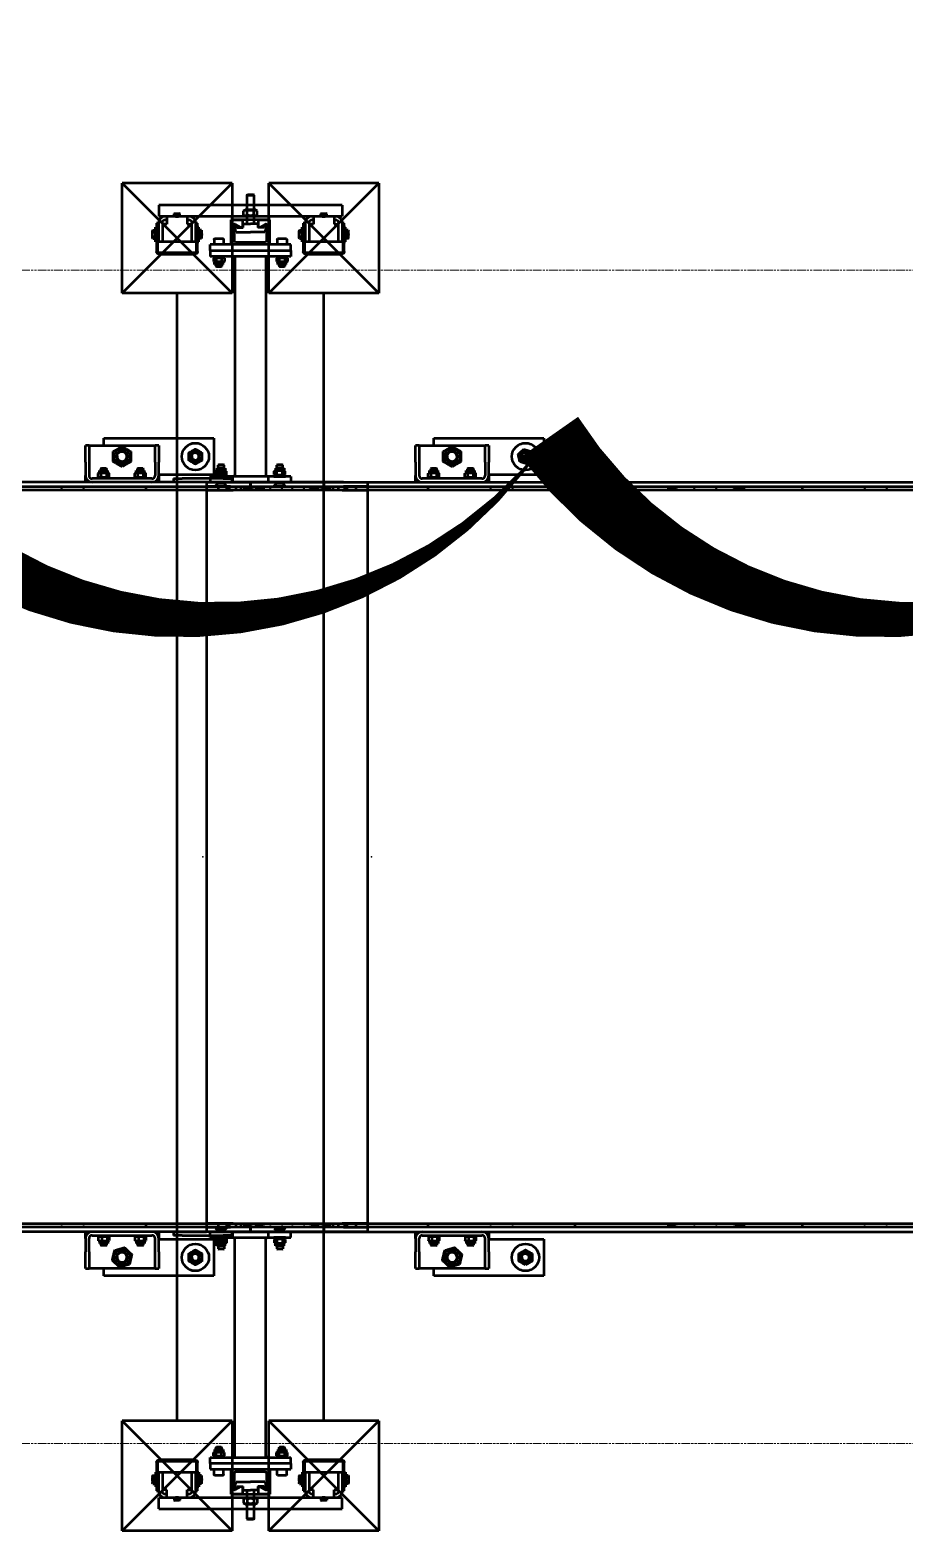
# Model space of a CAD drawing. Header units: metres. Extents: x -9802 to 773, y -8579 to 5125.
# Drawn here: x -5023 to -4903.7, y -1429.6 to -1224.9 of the extents above; entities that cross this region are included whole.
import ezdxf

# ---------------------------------------------------------------- set-up
doc = ezdxf.new("R2010")
doc.units = ezdxf.units.M
doc.header["$MEASUREMENT"] = 0
doc.linetypes.add('AM_ISO09W050', pattern=[22.5, 12, -1.5, 3, -1.5, 3, -1.5])
doc.linetypes.add('Amconstr', pattern=[9999, 9999, 0])
doc.layers.get('0').update_dxf_attribs({"color": 30, "lineweight": 0})
for name, color, linetype, lineweight in [('AM_CL', 1, 'Amconstr', 25), ('HOLD', 7, 'Continuous', 0), ('SSN_PBC-AM_0', 5, 'Continuous', 50), ('SSN_PBC-AM_11', 9, 'AM_ISO09W050', 18), ('SSN_Signalgeber-AM_0', 3, 'Continuous', 50)]:
    doc.layers.add(name, color=color, linetype=linetype, lineweight=lineweight)

# ---------------------------------------------------------------- blocks, each defined once
blk = doc.blocks.new('PBC_3190_20-017-10022_D')
at = {"layer": 'AM_CL'}
for p in [(0, 0), (3200, 0)]:
    blk.add_point(p, dxfattribs=at)
at = {"layer": 'SSN_PBC-AM_0'}
for p, q in [((290, 538.5), (290, 561)), ((295, 561), (290, 561)), ((295, 561), (295, 538.5)), ((295, 561), (385, 561)), ((315, 561), (315, 571)), ((315, 571), (465, 571)), ((390, 561), (385, 561)), ((385, 538.5), (385, 561)), ((390, 561), (390, 538.5)), ((465, 571), (465, 521)), ((2810, 538.5), (2810, 561)), ((2815, 561), (2810, 561)), ((2815, 561), (2815, 538.5)), ((2815, 561), (2905, 561)), ((2835, 561), (2835, 571)), ((2835, 571), (2985, 571)), ((2910, 561), (2905, 561)), ((2905, 538.5), (2905, 561)), ((2910, 561), (2910, 538.5)), ((2985, 571), (2985, 521)), ((290, 538.5), (290, 520.3)), ((295, 538.5), (295, 520.3)), ((385, 538.5), (385, 520.3)), ((390, 520.3), (390, 538.5)), ((2810, 538.5), (2810, 520.3)), ((2815, 538.5), (2815, 520.3)), ((2905, 538.5), (2905, 520.3)), ((2910, 520.3), (2910, 538.5)), ((-40, 516), (-40, 511)), ((-40, 516), (-28, 516)), ((28, 516), (-28, 516)), ((33, 517.6), (17, 517.6)), ((17, 517.6), (17, 516)), ((17.5, 518.6), (17.5, 523.1)), ((19.2, 524), (17.7, 523.2)), ((19.2, 517.6), (17.7, 518.5)), ((19.2, 527.1), (30.8, 527.1)), ((19.2, 524), (19.2, 527.1)), ((19.2, 524), (30.8, 524)), ((21.8, 530), (21, 529.2)), ((29, 529.2), (21, 529.2)), ((21, 527.1), (21, 529.2)), ((21.6, 518.6), (21.6, 523.1)), ((21.7, 530), (21.7, 527.1)), ((21.8, 530), (28.2, 530)), ((28, 516), (40, 516)), ((28.2, 530), (29, 529.2)), ((28.3, 527.1), (28.3, 530)), ((29, 527.1), (29, 529.2)), ((29.1, 518.6), (29.1, 523.1)), ((30.8, 524), (30.8, 527.1)), ((30.8, 524), (32.3, 523.2)), ((30.8, 517.6), (32.3, 518.5)), ((32.5, 518.6), (32.5, 523.1)), ((33, 517.6), (33, 516)), ((40, 511), (40, 516)), ((290, 511), (290, 520.3)), ((380.7, 516), (299.3, 516)), ((323, 517.6), (307, 517.6)), ((307, 517.6), (307, 516)), ((307.5, 518.6), (307.5, 523.1)), ((309.2, 524), (307.7, 523.2)), ((309.2, 517.6), (307.7, 518.5)), ((309.2, 527.1), (320.8, 527.1)), ((309.2, 524), (309.2, 527.1)), ((309.2, 524), (320.8, 524)), ((311.8, 530), (311, 529.2)), ((319, 529.2), (311, 529.2)), ((311, 527.1), (311, 529.2)), ((311.6, 518.6), (311.6, 523.1)), ((311.7, 530), (311.7, 527.1)), ((311.8, 530), (318.2, 530)), ((318.2, 530), (319, 529.2)), ((318.3, 527.1), (318.3, 530)), ((319, 527.1), (319, 529.2)), ((319.1, 518.6), (319.1, 523.1)), ((320.8, 524), (320.8, 527.1)), ((320.8, 524), (322.3, 523.2)), ((320.8, 517.6), (322.3, 518.5)), ((322.5, 518.6), (322.5, 523.1)), ((323, 517.6), (323, 516)), ((373, 517.6), (357, 517.6)), ((357, 517.6), (357, 516)), ((357.5, 518.6), (357.5, 523.1)), ((359.2, 524), (357.7, 523.2)), ((359.2, 517.6), (357.7, 518.5)), ((359.2, 527.1), (370.8, 527.1)), ((359.2, 524), (359.2, 527.1)), ((359.2, 524), (370.8, 524)), ((361.8, 530), (361, 529.2)), ((369, 529.2), (361, 529.2)), ((361, 527.1), (361, 529.2)), ((361.6, 518.6), (361.6, 523.1)), ((361.7, 530), (361.7, 527.1)), ((361.8, 530), (368.2, 530)), ((368.2, 530), (369, 529.2)), ((368.3, 527.1), (368.3, 530)), ((369, 527.1), (369, 529.2)), ((369.1, 518.6), (369.1, 523.1)), ((370.8, 524), (370.8, 527.1)), ((370.8, 524), (372.3, 523.2)), ((370.8, 517.6), (372.3, 518.5)), ((372.5, 518.6), (372.5, 523.1)), ((373, 517.6), (373, 516)), ((465, 521), (390, 521)), ((390, 520.3), (390, 511)), ((2810, 511), (2810, 520.3)), ((2900.7, 516), (2819.3, 516)), ((2843, 517.6), (2827, 517.6)), ((2827, 517.6), (2827, 516)), ((2827.5, 518.6), (2827.5, 523.1)), ((2829.2, 524), (2827.7, 523.2)), ((2829.2, 517.6), (2827.7, 518.5)), ((2829.2, 527.1), (2840.8, 527.1)), ((2829.2, 524), (2829.2, 527.1)), ((2829.2, 524), (2840.8, 524)), ((2831.8, 530), (2831, 529.2)), ((2839, 529.2), (2831, 529.2)), ((2831, 527.1), (2831, 529.2)), ((2831.6, 518.6), (2831.6, 523.1)), ((2831.7, 530), (2831.7, 527.1)), ((2831.8, 530), (2838.2, 530)), ((2838.2, 530), (2839, 529.2)), ((2838.3, 527.1), (2838.3, 530)), ((2839, 527.1), (2839, 529.2)), ((2839.1, 518.6), (2839.1, 523.1)), ((2840.8, 524), (2840.8, 527.1)), ((2840.8, 524), (2842.3, 523.2)), ((2840.8, 517.6), (2842.3, 518.5)), ((2842.5, 518.6), (2842.5, 523.1)), ((2843, 517.6), (2843, 516)), ((2893, 517.6), (2877, 517.6)), ((2877, 517.6), (2877, 516)), ((2877.5, 518.6), (2877.5, 523.1)), ((2879.2, 524), (2877.7, 523.2)), ((2879.2, 517.6), (2877.7, 518.5)), ((2879.2, 527.1), (2890.8, 527.1)), ((2879.2, 524), (2879.2, 527.1)), ((2879.2, 524), (2890.8, 524)), ((2881.8, 530), (2881, 529.2)), ((2889, 529.2), (2881, 529.2)), ((2881, 527.1), (2881, 529.2)), ((2881.6, 518.6), (2881.6, 523.1)), ((2881.7, 530), (2881.7, 527.1)), ((2881.8, 530), (2888.2, 530)), ((2888.2, 530), (2889, 529.2)), ((2888.3, 527.1), (2888.3, 530)), ((2889, 527.1), (2889, 529.2)), ((2889.1, 518.6), (2889.1, 523.1)), ((2890.8, 524), (2890.8, 527.1)), ((2890.8, 524), (2892.3, 523.2)), ((2890.8, 517.6), (2892.3, 518.5)), ((2892.5, 518.6), (2892.5, 523.1)), ((2893, 517.6), (2893, 516)), ((2985, 521), (2910, 521)), ((2910, 520.3), (2910, 511)), ((-28, 511), (-40, 511)), ((5, 511), (-28, 511)), ((5, 511), (38, 511)), ((5, 511), (5, -511)), ((38, 505), (5, 505)), ((5, 500), (41.5, 500)), ((21, 505), (21, 500)), ((36.1, 504.5), (33, 504.5)), ((33, 500), (33, 504.5)), ((36.1, 505), (36.1, 500)), ((38, 511), (1397, 511)), ((38, 505), (1397, 505)), ((78, 500), (41.5, 500)), ((65, 511), (65, 505)), ((73, 500), (73, 505)), ((73, 504), (82.3, 504)), ((78, 504.5), (78, 505)), ((78, 504), (78, 504.5)), ((3122, 500), (78, 500)), ((84, 504), (82.3, 504)), ((84.5, 505), (84.5, 504.5)), ((161.5, 504.5), (161.5, 505)), ((163.7, 504), (162, 504)), ((163.7, 504), (173, 504)), ((165, 511), (165, 505)), ((168, 505), (168, 504.5)), ((168, 504.5), (168, 504)), ((173, 505), (173, 504.5)), ((173, 504.5), (173, 504)), ((173, 504), (173, 500)), ((178, 500), (178, 505)), ((185, 500), (185, 505)), ((307.5, 500), (307.5, 505)), ((507.5, 505), (507.5, 500)), ((635, 504.5), (635, 505)), ((635, 504), (635, 504.5)), ((635, 504), (644.3, 504)), ((635, 500), (635, 504)), ((640, 504.5), (640, 505)), ((640, 504), (640, 504.5)), ((646, 504), (644.3, 504)), ((646.5, 505), (646.5, 504.5)), ((723.5, 504.5), (723.5, 505)), ((725.7, 504), (724, 504)), ((725.7, 504), (735, 504)), ((730, 505), (730, 504.5)), ((730, 504.5), (730, 504)), ((735, 505), (735, 504.5)), ((735, 504.5), (735, 504)), ((735, 504), (735, 500)), ((737.5, 505), (737.5, 500)), ((817.5, 500), (817.5, 505)), ((3162, 511), (1803, 511)), ((1803, 505), (3162, 505)), ((2892.5, 505), (2892.5, 500)), ((3015, 505), (3015, 500)), ((3022, 505), (3022, 500)), ((3027, 504.5), (3027, 505)), ((3027, 504), (3027, 504.5)), ((3027, 500), (3027, 504)), ((3027, 504), (3036.3, 504)), ((3032, 504.5), (3032, 505)), ((3032, 504), (3032, 504.5)), ((3035, 505), (3035, 511)), ((3038, 504), (3036.3, 504)), ((3038.5, 505), (3038.5, 504.5)), ((3115.5, 504.5), (3115.5, 505)), ((3117.7, 504), (3116, 504)), ((3117.7, 504), (3127, 504)), ((3122, 505), (3122, 504.5)), ((3122, 504.5), (3122, 504)), ((3160.1, 500), (3122, 500)), ((3127, 505), (3127, 500)), ((3135, 505), (3135, 511)), ((3160.1, 500), (3195, 500)), ((3162, 511), (3195, 511)), ((3195, 505), (3162, 505)), ((3163.9, 500), (3163.9, 505)), ((3167, 504.5), (3163.9, 504.5)), ((3167, 500), (3167, 504.5)), ((3179, 500), (3179, 505)), ((3195, -511), (3195, 511)), ((-40, -511), (-28, -511)), ((-40, -511), (-40, -516)), ((-28, -511), (5, -511)), ((41.5, -500), (5, -500)), ((5, -505), (38, -505)), ((38, -511), (5, -511)), ((21, -500), (21, -505)), ((33, -504.5), (33, -500)), ((36.1, -504.5), (33, -504.5)), ((36.1, -500), (36.1, -505)), ((1397, -505), (38, -505)), ((38, -511), (1397, -511)), ((40, -516), (40, -511)), ((41.5, -500), (78, -500)), ((65, -505), (65, -511)), ((73, -505), (73, -500)), ((82.3, -504), (73, -504)), ((78, -500), (3122, -500)), ((78, -504.5), (78, -504)), ((78, -505), (78, -504.5)), ((82.3, -504), (84, -504)), ((84.5, -504.5), (84.5, -505)), ((161.5, -505), (161.5, -504.5)), ((162, -504), (163.7, -504)), ((173, -504), (163.7, -504)), ((165, -505), (165, -511)), ((168, -504), (168, -504.5)), ((168, -504.5), (168, -505)), ((173, -500), (173, -504)), ((173, -504), (173, -504.5)), ((173, -504.5), (173, -505)), ((178, -505), (178, -500)), ((185, -505), (185, -500)), ((290, -520.3), (290, -511)), ((307.5, -505), (307.5, -500)), ((390, -511), (390, -520.3)), ((507.5, -500), (507.5, -505)), ((635, -504), (635, -500)), ((635, -504.5), (635, -504)), ((644.3, -504), (635, -504)), ((635, -505), (635, -504.5)), ((640, -504.5), (640, -504)), ((640, -505), (640, -504.5)), ((644.3, -504), (646, -504)), ((646.5, -504.5), (646.5, -505)), ((723.5, -505), (723.5, -504.5)), ((724, -504), (725.7, -504)), ((735, -504), (725.7, -504)), ((730, -504), (730, -504.5)), ((730, -504.5), (730, -505)), ((735, -500), (735, -504)), ((735, -504), (735, -504.5)), ((735, -504.5), (735, -505)), ((737.5, -500), (737.5, -505)), ((817.5, -505), (817.5, -500)), ((3162, -505), (1803, -505)), ((3162, -511), (1803, -511)), ((2810, -520.3), (2810, -511)), ((2892.5, -500), (2892.5, -505)), ((2910, -511), (2910, -520.3)), ((3015, -500), (3015, -505)), ((3022, -500), (3022, -505)), ((3027, -504), (3027, -500)), ((3027, -504.5), (3027, -504)), ((3036.3, -504), (3027, -504)), ((3027, -505), (3027, -504.5)), ((3032, -504.5), (3032, -504)), ((3032, -505), (3032, -504.5)), ((3035, -511), (3035, -505)), ((3036.3, -504), (3038, -504)), ((3038.5, -504.5), (3038.5, -505)), ((3115.5, -505), (3115.5, -504.5)), ((3116, -504), (3117.7, -504)), ((3127, -504), (3117.7, -504)), ((3122, -500), (3160.1, -500)), ((3122, -504), (3122, -504.5)), ((3122, -504.5), (3122, -505)), ((3127, -500), (3127, -505)), ((3135, -511), (3135, -505)), ((3195, -500), (3160.1, -500)), ((3162, -505), (3195, -505)), ((3195, -511), (3162, -511)), ((3163.9, -505), (3163.9, -500)), ((3167, -504.5), (3163.9, -504.5)), ((3167, -504.5), (3167, -500)), ((3179, -505), (3179, -500)), ((-28, -516), (-40, -516)), ((-28, -516), (28, -516)), ((17, -517.6), (17, -516)), ((17, -517.6), (33, -517.6)), ((17.8, -518.6), (17.8, -523.1)), ((19.2, -517.6), (18.3, -518.1)), ((19.2, -524), (18.3, -523.6)), ((30.8, -524), (19.2, -524)), ((19.2, -524), (19.2, -527.1)), ((30.8, -527.1), (19.2, -527.1)), ((19.5, -518.6), (19.5, -523.1)), ((21, -527.1), (21, -529.2)), ((21, -529.2), (29, -529.2)), ((21.8, -530), (21, -529.2)), ((21.7, -527.1), (21.7, -530)), ((28.2, -530), (21.8, -530)), ((26.6, -518.6), (26.6, -523.1)), ((40, -516), (28, -516)), ((28.2, -530), (29, -529.2)), ((28.3, -530), (28.3, -527.1)), ((29, -527.1), (29, -529.2)), ((30.8, -517.6), (31.7, -518.1)), ((30.8, -524), (31.7, -523.6)), ((30.8, -524), (30.8, -527.1)), ((32.2, -518.6), (32.2, -523.1)), ((33, -517.6), (33, -516)), ((290, -520.3), (290, -538.5)), ((295, -538.5), (295, -520.3)), ((299.3, -516), (380.7, -516)), ((307, -517.6), (307, -516)), ((307, -517.6), (323, -517.6)), ((307.6, -518.6), (307.6, -523.1)), ((309.2, -517.6), (308, -518.3)), ((309.2, -524), (308, -523.4)), ((320.8, -524), (309.2, -524)), ((309.2, -524), (309.2, -527.1)), ((320.8, -527.1), (309.2, -527.1)), ((311, -527.1), (311, -529.2)), ((311, -529.2), (319, -529.2)), ((311.8, -530), (311, -529.2)), ((311.7, -527.1), (311.7, -530)), ((318.2, -530), (311.8, -530)), ((312.3, -518.6), (312.3, -523.1)), ((318.2, -530), (319, -529.2)), ((318.3, -530), (318.3, -527.1)), ((319, -527.1), (319, -529.2)), ((319.7, -518.6), (319.7, -523.1)), ((320.8, -517.6), (322, -518.3)), ((320.8, -524), (322, -523.4)), ((320.8, -524), (320.8, -527.1)), ((322.4, -518.6), (322.4, -523.1)), ((323, -517.6), (323, -516)), ((357, -517.6), (357, -516)), ((357, -517.6), (373, -517.6)), ((357.6, -518.6), (357.6, -523.1)), ((359.2, -517.6), (358, -518.3)), ((359.2, -524), (358, -523.4)), ((370.8, -524), (359.2, -524)), ((359.2, -524), (359.2, -527.1)), ((370.8, -527.1), (359.2, -527.1)), ((361, -527.1), (361, -529.2)), ((361, -529.2), (369, -529.2)), ((361.8, -530), (361, -529.2)), ((361.7, -527.1), (361.7, -530)), ((368.2, -530), (361.8, -530)), ((362.3, -518.6), (362.3, -523.1)), ((368.2, -530), (369, -529.2)), ((368.3, -530), (368.3, -527.1)), ((369, -527.1), (369, -529.2)), ((369.7, -518.6), (369.7, -523.1)), ((370.8, -517.6), (372, -518.3)), ((370.8, -524), (372, -523.4)), ((370.8, -524), (370.8, -527.1)), ((372.4, -518.6), (372.4, -523.1)), ((373, -517.6), (373, -516)), ((385, -538.5), (385, -520.3)), ((390, -538.5), (390, -520.3)), ((390, -521), (465, -521)), ((465, -521), (465, -571)), ((2810, -520.3), (2810, -538.5)), ((2815, -538.5), (2815, -520.3)), ((2819.3, -516), (2900.7, -516)), ((2827, -517.6), (2827, -516)), ((2827, -517.6), (2843, -517.6)), ((2827.6, -518.6), (2827.6, -523.1)), ((2829.2, -517.6), (2828, -518.3)), ((2829.2, -524), (2828, -523.4)), ((2840.8, -524), (2829.2, -524)), ((2829.2, -524), (2829.2, -527.1)), ((2840.8, -527.1), (2829.2, -527.1)), ((2831, -527.1), (2831, -529.2)), ((2831, -529.2), (2839, -529.2)), ((2831.8, -530), (2831, -529.2)), ((2831.7, -527.1), (2831.7, -530)), ((2838.2, -530), (2831.8, -530)), ((2832.3, -518.6), (2832.3, -523.1)), ((2838.2, -530), (2839, -529.2)), ((2838.3, -530), (2838.3, -527.1)), ((2839, -527.1), (2839, -529.2)), ((2839.7, -518.6), (2839.7, -523.1)), ((2840.8, -517.6), (2842, -518.3)), ((2840.8, -524), (2842, -523.4)), ((2840.8, -524), (2840.8, -527.1)), ((2842.4, -518.6), (2842.4, -523.1)), ((2843, -517.6), (2843, -516)), ((2877, -517.6), (2877, -516)), ((2877, -517.6), (2893, -517.6)), ((2877.6, -518.6), (2877.6, -523.1)), ((2879.2, -517.6), (2878, -518.3)), ((2879.2, -524), (2878, -523.4)), ((2890.8, -524), (2879.2, -524)), ((2879.2, -524), (2879.2, -527.1)), ((2890.8, -527.1), (2879.2, -527.1)), ((2881, -527.1), (2881, -529.2)), ((2881, -529.2), (2889, -529.2)), ((2881.8, -530), (2881, -529.2)), ((2881.7, -527.1), (2881.7, -530)), ((2888.2, -530), (2881.8, -530)), ((2882.3, -518.6), (2882.3, -523.1)), ((2888.2, -530), (2889, -529.2)), ((2888.3, -530), (2888.3, -527.1)), ((2889, -527.1), (2889, -529.2)), ((2889.7, -518.6), (2889.7, -523.1)), ((2890.8, -517.6), (2892, -518.3)), ((2890.8, -524), (2892, -523.4)), ((2890.8, -524), (2890.8, -527.1)), ((2892.4, -518.6), (2892.4, -523.1)), ((2893, -517.6), (2893, -516)), ((2905, -538.5), (2905, -520.3)), ((2910, -538.5), (2910, -520.3)), ((2910, -521), (2985, -521)), ((2985, -521), (2985, -571)), ((290, -561), (290, -538.5)), ((295, -538.5), (295, -561)), ((385, -561), (385, -538.5)), ((390, -538.5), (390, -561)), ((2810, -561), (2810, -538.5)), ((2815, -538.5), (2815, -561)), ((2905, -561), (2905, -538.5)), ((2910, -538.5), (2910, -561)), ((290, -561), (295, -561)), ((385, -561), (295, -561)), ((315, -571), (315, -561)), ((465, -571), (315, -571)), ((385, -561), (390, -561)), ((2810, -561), (2815, -561)), ((2905, -561), (2815, -561)), ((2835, -571), (2835, -561)), ((2985, -571), (2835, -571)), ((2905, -561), (2910, -561))]:
    blk.add_line(p, q, dxfattribs=at)
for centre, radius in [((340, 546), 11.2), ((340, 546), 8), ((340, 546), 8), ((340, 546), 7), ((440, 546), 18.5), ((440, 546), 8.3), ((2860, 546), 11.2), ((2860, 546), 8), ((2860, 546), 8), ((2860, 546), 7), ((2960, 546), 18.5), ((2960, 546), 8.3), ((440, 546), 6), ((440, 546), 6), ((440, 546), 5.5), ((2960, 546), 6), ((2960, 546), 6), ((2960, 546), 5.5), ((440, -546), 18.5), ((2960, -546), 18.5), ((340, -546), 11.2), ((340, -546), 8), ((340, -546), 8), ((340, -546), 7), ((440, -546), 8.3), ((440, -546), 6), ((440, -546), 6), ((440, -546), 5.5), ((2860, -546), 11.2), ((2860, -546), 8), ((2860, -546), 8), ((2860, -546), 7), ((2960, -546), 8.3), ((2960, -546), 6), ((2960, -546), 6), ((2960, -546), 5.5)]:
    blk.add_circle(centre, radius, dxfattribs=at)
for centre, radius, start, end in [((340, 546), 6.79, 170, 80), ((2860, 546), 6.79, 170, 80), ((440, 546), 4.95, 183.2001, 93.2001), ((2960, 546), 4.95, 170, 80), ((299.3, 520.3), 9.3, 180, 270), ((299.3, 520.3), 4.3, 180, 270), ((380.7, 520.3), 9.3, 270, 0), ((380.7, 520.3), 4.3, 270, 0), ((2819.3, 520.3), 9.3, 180, 270), ((2819.3, 520.3), 4.3, 180, 270), ((2900.7, 520.3), 9.3, 270, 0), ((2900.7, 520.3), 4.3, 270, 0), ((84, 504.5), 0.5, 270, 0), ((108, 505), 1, 180, 0), ((138, 505), 1, 180, 0), ((162, 504.5), 0.5, 180, 270), ((392.5, 505), 1, 180, 0), ((422.5, 505), 1, 180, 0), ((646, 504.5), 0.5, 270, 0), ((670, 505), 1, 180, 0), ((700, 505), 1, 180, 0), ((724, 504.5), 0.5, 180, 270), ((902.5, 505), 1, 180, 0), ((932.5, 505), 1, 180, 0), ((2777.5, 505), 1, 180, 0), ((2807.5, 505), 1, 180, 0), ((3038, 504.5), 0.5, 270, 0), ((3062, 505), 1, 180, 0), ((3092, 505), 1, 180, 0), ((3116, 504.5), 0.5, 180, 270), ((84, -504.5), 0.5, 0, 90), ((108, -505), 1, 0, 180), ((138, -505), 1, 0, 180), ((162, -504.5), 0.5, 90, 180), ((299.3, -520.3), 9.3, 90, 180), ((380.7, -520.3), 9.3, 0, 90), ((392.5, -505), 1, 0, 180), ((422.5, -505), 1, 0, 180), ((646, -504.5), 0.5, 0, 90), ((670, -505), 1, 0, 180), ((700, -505), 1, 0, 180), ((724, -504.5), 0.5, 90, 180), ((902.5, -505), 1, 0, 180), ((932.5, -505), 1, 0, 180), ((2777.5, -505), 1, 0, 180), ((2807.5, -505), 1, 0, 180), ((2819.3, -520.3), 9.3, 90, 180), ((2900.7, -520.3), 9.3, 0, 90), ((3038, -504.5), 0.5, 0, 90), ((3062, -505), 1, 0, 180), ((3092, -505), 1, 0, 180), ((3116, -504.5), 0.5, 90, 180), ((299.3, -520.3), 4.3, 90, 180), ((380.7, -520.3), 4.3, 0, 90), ((2819.3, -520.3), 4.3, 90, 180), ((2900.7, -520.3), 4.3, 0, 90), ((340, -546), 6.79, 170, 80), ((440, -546), 4.95, 170, 80), ((2860, -546), 6.79, 170, 80), ((2960, -546), 4.95, 170, 80)]:
    blk.add_arc(centre, radius, start, end, dxfattribs=at)
for points, weights in [([(328, 552.9), (334, 556.4), (340, 559.9)], [1, 1.15470053838, 1]), ([(328, 539.1), (328, 546), (328, 552.9)], [1, 1.15470053838, 1]), ([(340, 559.9), (346, 556.4), (352, 552.9)], [1, 1.15470053838, 1]), ([(352, 552.9), (352, 546), (352, 539.1)], [1, 1.15470053838, 1]), ([(430.1, 549), (433.8, 552.6), (437.6, 556.1)], [1, 1.15470053838, 1]), ([(437.6, 556.1), (442.6, 554.6), (447.6, 553.1)], [1, 1.15470053838, 1]), ([(447.6, 553.1), (448.8, 548.1), (449.9, 543)], [1, 1.15470053838, 1]), ([(2848, 552.9), (2854, 556.4), (2860, 559.9)], [1, 1.15470053838, 1]), ([(2848, 539.1), (2848, 546), (2848, 552.9)], [1, 1.15470053838, 1]), ([(2860, 559.9), (2866, 556.4), (2872, 552.9)], [1, 1.15470053838, 1]), ([(2872, 552.9), (2872, 546), (2872, 539.1)], [1, 1.15470053838, 1]), ([(2951, 551.2), (2955.5, 553.8), (2960, 556.4)], [1, 1.15470053838, 1]), ([(2960, 556.4), (2964.5, 553.8), (2969, 551.2)], [1, 1.15470053838, 1]), ([(340, 532.1), (334, 535.6), (328, 539.1)], [1, 1.15470053838, 1]), ([(352, 539.1), (346, 535.6), (340, 532.1)], [1, 1.15470053838, 1]), ([(432.4, 538.9), (431.2, 543.9), (430.1, 549)], [1, 1.15470053838, 1]), ([(442.4, 535.9), (437.4, 537.4), (432.4, 538.9)], [1, 1.15470053838, 1]), ([(449.9, 543), (446.2, 539.4), (442.4, 535.9)], [1, 1.15470053838, 1]), ([(2860, 532.1), (2854, 535.6), (2848, 539.1)], [1, 1.15470053838, 1]), ([(2872, 539.1), (2866, 535.6), (2860, 532.1)], [1, 1.15470053838, 1]), ([(2951, 540.8), (2951, 546), (2951, 551.2)], [1, 1.15470053838, 1]), ([(2960, 535.6), (2955.5, 538.2), (2951, 540.8)], [1, 1.15470053838, 1]), ([(2969, 540.8), (2964.5, 538.2), (2960, 535.6)], [1, 1.15470053838, 1]), ([(2969, 551.2), (2969, 546), (2969, 540.8)], [1, 1.15470053838, 1]), ([(21.6, 523.1), (19.6, 524.1), (17.5, 523.1)], [1, 1.15470053838, 1]), ([(17.5, 523.1), (17.6, 523.1), (17.7, 523.2)], [1, 1.00820608325, 1.01554158385]), ([(17.5, 518.6), (19.6, 517.5), (21.6, 518.6)], [1, 1.15470053838, 1]), ([(17.7, 518.5), (17.6, 518.5), (17.5, 518.6)], [1.01554158385, 1.00820608325, 1]), ([(29.1, 523.1), (25.3, 524.1), (21.6, 523.1)], [1, 1.15470053838, 1]), ([(21.6, 518.6), (25.3, 517.5), (29.1, 518.6)], [1, 1.15470053838, 1]), ([(32.5, 523.1), (30.8, 524.1), (29.1, 523.1)], [1, 1.15470053838, 1]), ([(29.1, 518.6), (30.8, 517.5), (32.5, 518.6)], [1, 1.15470053838, 1]), ([(311.6, 523.1), (309.5, 524.1), (307.5, 523.1)], [1, 1.15470053838, 1]), ([(307.5, 523.1), (307.6, 523.1), (307.7, 523.2)], [1, 1.0078403239, 1.01488594238]), ([(307.5, 518.6), (309.5, 517.5), (311.6, 518.6)], [1, 1.15470053838, 1]), ([(307.7, 518.5), (307.6, 518.5), (307.5, 518.6)], [1.01488594238, 1.0078403239, 1]), ([(319.1, 523.1), (315.3, 524.1), (311.6, 523.1)], [1, 1.15470053838, 1]), ([(311.6, 518.6), (315.3, 517.5), (319.1, 518.6)], [1, 1.15470053838, 1]), ([(322.5, 523.1), (320.8, 524.1), (319.1, 523.1)], [1, 1.15470053838, 1]), ([(319.1, 518.6), (320.8, 517.5), (322.5, 518.6)], [1, 1.15470053838, 1]), ([(361.6, 523.1), (359.5, 524.1), (357.5, 523.1)], [1, 1.15470053838, 1]), ([(357.5, 523.1), (357.6, 523.1), (357.7, 523.2)], [1, 1.0078403239, 1.01488594238]), ([(357.5, 518.6), (359.5, 517.5), (361.6, 518.6)], [1, 1.15470053838, 1]), ([(357.7, 518.5), (357.6, 518.5), (357.5, 518.6)], [1.01488594238, 1.0078403239, 1]), ([(369.1, 523.1), (365.3, 524.1), (361.6, 523.1)], [1, 1.15470053838, 1]), ([(361.6, 518.6), (365.3, 517.5), (369.1, 518.6)], [1, 1.15470053838, 1]), ([(372.5, 523.1), (370.8, 524.1), (369.1, 523.1)], [1, 1.15470053838, 1]), ([(369.1, 518.6), (370.8, 517.5), (372.5, 518.6)], [1, 1.15470053838, 1]), ([(2831.6, 523.1), (2829.5, 524.1), (2827.5, 523.1)], [1, 1.15470053838, 1]), ([(2827.5, 523.1), (2827.6, 523.1), (2827.7, 523.2)], [1, 1.0078403239, 1.01488594238]), ([(2827.5, 518.6), (2829.5, 517.5), (2831.6, 518.6)], [1, 1.15470053838, 1]), ([(2827.7, 518.5), (2827.6, 518.5), (2827.5, 518.6)], [1.01488594238, 1.0078403239, 1]), ([(2839.1, 523.1), (2835.3, 524.1), (2831.6, 523.1)], [1, 1.15470053838, 1]), ([(2831.6, 518.6), (2835.3, 517.5), (2839.1, 518.6)], [1, 1.15470053838, 1]), ([(2842.5, 523.1), (2840.8, 524.1), (2839.1, 523.1)], [1, 1.15470053838, 1]), ([(2839.1, 518.6), (2840.8, 517.5), (2842.5, 518.6)], [1, 1.15470053838, 1]), ([(2881.6, 523.1), (2879.5, 524.1), (2877.5, 523.1)], [1, 1.15470053838, 1]), ([(2877.5, 523.1), (2877.6, 523.1), (2877.7, 523.2)], [1, 1.0078403239, 1.01488594238]), ([(2877.5, 518.6), (2879.5, 517.5), (2881.6, 518.6)], [1, 1.15470053838, 1]), ([(2877.7, 518.5), (2877.6, 518.5), (2877.5, 518.6)], [1.01488594238, 1.0078403239, 1]), ([(2889.1, 523.1), (2885.3, 524.1), (2881.6, 523.1)], [1, 1.15470053838, 1]), ([(2881.6, 518.6), (2885.3, 517.5), (2889.1, 518.6)], [1, 1.15470053838, 1]), ([(2892.5, 523.1), (2890.8, 524.1), (2889.1, 523.1)], [1, 1.15470053838, 1]), ([(2889.1, 518.6), (2890.8, 517.5), (2892.5, 518.6)], [1, 1.15470053838, 1]), ([(19.5, -518.6), (18.7, -517.5), (17.8, -518.6)], [1, 1.15470053838, 1]), ([(17.8, -523.1), (18.7, -524.1), (19.5, -523.1)], [1, 1.15470053838, 1]), ([(26.6, -518.6), (23, -517.5), (19.5, -518.6)], [1, 1.15470053838, 1]), ([(19.5, -523.1), (23, -524.1), (26.6, -523.1)], [1, 1.15470053838, 1]), ([(32.2, -518.6), (29.4, -517.5), (26.6, -518.6)], [1, 1.15470053838, 1]), ([(26.6, -523.1), (29.4, -524.1), (32.2, -523.1)], [1, 1.15470053838, 1]), ([(31.7, -518.1), (31.9, -518.2), (32.2, -518.6)], [1.06470801736, 1.04607917099, 1]), ([(32.2, -523.1), (31.9, -523.4), (31.7, -523.6)], [1, 1.04607917099, 1.06470801736]), ([(312.3, -518.6), (309.9, -517.5), (307.6, -518.6)], [1, 1.15470053838, 1]), ([(307.6, -518.6), (307.8, -518.4), (308, -518.3)], [1, 1.02264619613, 1.03866216066]), ([(307.6, -523.1), (309.9, -524.1), (312.3, -523.1)], [1, 1.15470053838, 1]), ([(308, -523.4), (307.8, -523.2), (307.6, -523.1)], [1.03866216066, 1.02264619613, 1]), ([(319.7, -518.6), (316, -517.5), (312.3, -518.6)], [1, 1.15470053838, 1]), ([(312.3, -523.1), (316, -524.1), (319.7, -523.1)], [1, 1.15470053838, 1]), ([(322.4, -518.6), (321, -517.5), (319.7, -518.6)], [1, 1.15470053838, 1]), ([(319.7, -523.1), (321, -524.1), (322.4, -523.1)], [1, 1.15470053838, 1]), ([(362.3, -518.6), (359.9, -517.5), (357.6, -518.6)], [1, 1.15470053838, 1]), ([(357.6, -518.6), (357.8, -518.4), (358, -518.3)], [1, 1.02264619613, 1.03866216066]), ([(357.6, -523.1), (359.9, -524.1), (362.3, -523.1)], [1, 1.15470053838, 1]), ([(358, -523.4), (357.8, -523.2), (357.6, -523.1)], [1.03866216066, 1.02264619613, 1]), ([(369.7, -518.6), (366, -517.5), (362.3, -518.6)], [1, 1.15470053838, 1]), ([(362.3, -523.1), (366, -524.1), (369.7, -523.1)], [1, 1.15470053838, 1]), ([(372.4, -518.6), (371, -517.5), (369.7, -518.6)], [1, 1.15470053838, 1]), ([(369.7, -523.1), (371, -524.1), (372.4, -523.1)], [1, 1.15470053838, 1]), ([(2832.3, -518.6), (2829.9, -517.5), (2827.6, -518.6)], [1, 1.15470053838, 1]), ([(2827.6, -518.6), (2827.8, -518.4), (2828, -518.3)], [1, 1.02264619613, 1.03866216066]), ([(2827.6, -523.1), (2829.9, -524.1), (2832.3, -523.1)], [1, 1.15470053838, 1]), ([(2828, -523.4), (2827.8, -523.2), (2827.6, -523.1)], [1.03866216066, 1.02264619613, 1]), ([(2839.7, -518.6), (2836, -517.5), (2832.3, -518.6)], [1, 1.15470053838, 1]), ([(2832.3, -523.1), (2836, -524.1), (2839.7, -523.1)], [1, 1.15470053838, 1]), ([(2842.4, -518.6), (2841, -517.5), (2839.7, -518.6)], [1, 1.15470053838, 1]), ([(2839.7, -523.1), (2841, -524.1), (2842.4, -523.1)], [1, 1.15470053838, 1]), ([(2882.3, -518.6), (2879.9, -517.5), (2877.6, -518.6)], [1, 1.15470053838, 1]), ([(2877.6, -518.6), (2877.8, -518.4), (2878, -518.3)], [1, 1.02264619613, 1.03866216066]), ([(2877.6, -523.1), (2879.9, -524.1), (2882.3, -523.1)], [1, 1.15470053838, 1]), ([(2878, -523.4), (2877.8, -523.2), (2877.6, -523.1)], [1.03866216066, 1.02264619613, 1]), ([(2889.7, -518.6), (2886, -517.5), (2882.3, -518.6)], [1, 1.15470053838, 1]), ([(2882.3, -523.1), (2886, -524.1), (2889.7, -523.1)], [1, 1.15470053838, 1]), ([(2892.4, -518.6), (2891, -517.5), (2889.7, -518.6)], [1, 1.15470053838, 1]), ([(2889.7, -523.1), (2891, -524.1), (2892.4, -523.1)], [1, 1.15470053838, 1]), ([(326.7, -549.9), (328.3, -543.2), (329.9, -536.5)], [1, 1.15470053838, 1]), ([(336.8, -559.5), (331.7, -554.7), (326.7, -549.9)], [1, 1.15470053838, 1]), ([(329.9, -536.5), (336.6, -534.5), (343.2, -532.5)], [1, 1.15470053838, 1]), ([(343.2, -532.5), (348.3, -537.3), (353.3, -542.1)], [1, 1.15470053838, 1]), ([(353.3, -542.1), (351.7, -548.8), (350.1, -555.5)], [1, 1.15470053838, 1]), ([(431, -540.8), (435.5, -538.2), (440, -535.6)], [1, 1.15470053838, 1]), ([(431, -551.2), (431, -546), (431, -540.8)], [1, 1.15470053838, 1]), ([(440, -556.4), (435.5, -553.8), (431, -551.2)], [1, 1.15470053838, 1]), ([(440, -535.6), (444.5, -538.2), (449, -540.8)], [1, 1.15470053838, 1]), ([(449, -551.2), (444.5, -553.8), (440, -556.4)], [1, 1.15470053838, 1]), ([(449, -540.8), (449, -546), (449, -551.2)], [1, 1.15470053838, 1]), ([(2846.7, -549.9), (2848.3, -543.2), (2849.9, -536.5)], [1, 1.15470053838, 1]), ([(2856.8, -559.5), (2851.7, -554.7), (2846.7, -549.9)], [1, 1.15470053838, 1]), ([(2849.9, -536.5), (2856.6, -534.5), (2863.2, -532.5)], [1, 1.15470053838, 1]), ([(2863.2, -532.5), (2868.3, -537.3), (2873.3, -542.1)], [1, 1.15470053838, 1]), ([(2873.3, -542.1), (2871.7, -548.8), (2870.1, -555.5)], [1, 1.15470053838, 1]), ([(2951, -540.8), (2955.5, -538.2), (2960, -535.6)], [1, 1.15470053838, 1]), ([(2951, -551.2), (2951, -546), (2951, -540.8)], [1, 1.15470053838, 1]), ([(2960, -556.4), (2955.5, -553.8), (2951, -551.2)], [1, 1.15470053838, 1]), ([(2960, -535.6), (2964.5, -538.2), (2969, -540.8)], [1, 1.15470053838, 1]), ([(2969, -551.2), (2964.5, -553.8), (2960, -556.4)], [1, 1.15470053838, 1]), ([(2969, -540.8), (2969, -546), (2969, -551.2)], [1, 1.15470053838, 1]), ([(350.1, -555.5), (343.4, -557.5), (336.8, -559.5)], [1, 1.15470053838, 1]), ([(2870.1, -555.5), (2863.4, -557.5), (2856.8, -559.5)], [1, 1.15470053838, 1])]:
    blk.add_rational_spline(points, weights, degree=2, dxfattribs=at)
at = {"layer": 'SSN_PBC-AM_11'}
for p, q in [((0, 800), (3200, 800)), ((0, -800), (3200, -800))]:
    blk.add_line(p, q, dxfattribs=at)
blk = doc.blocks.new('LS_Symbol')
at = {"layer": 'SSN_Signalgeber-AM_0'}
for p, q in [((-75, 769), (-75, 919)), ((-75, 919), (75, 919)), ((75, 919), (-75, 769)), ((75, 769), (-75, 919)), ((-75, 919), (75, 919)), ((75, 919), (75, 769)), ((-75, 769), (75, 769)), ((0, 769), (0, -769)), ((-75, -919), (-75, -769)), ((-75, -769), (75, -769)), ((75, -769), (-75, -919)), ((75, -919), (-75, -769)), ((-75, -769), (75, -769)), ((75, -769), (75, -919)), ((-75, -919), (75, -919))]:
    blk.add_line(p, q, dxfattribs=at)
blk = doc.blocks.new('Signalgeber_31-011-00008_300_D')
at = {"layer": 'SSN_Signalgeber-AM_0'}
for p, q in [((-378, -125), (-378, 125)), ((-378, 125), (-363, 125)), ((-363, 125), (-363, -125)), ((-328, 125), (-353.7, 125)), ((-353.5, 128), (-314.8, 128)), ((-353.5, 126), (-353.5, 128)), ((-314.8, 126), (-353.5, 126)), ((-328, 129.5), (-348, 129.5)), ((-348, 129.5), (-348, 128)), ((-348, 128), (-328, 128)), ((-343.8, 133.1), (-343, 133.5)), ((-343.8, 133.1), (-343.8, 130)), ((-343.8, 130), (-342.3, 130)), ((-333, 133.5), (-343, 133.5)), ((-342.3, 130), (-333.6, 130)), ((-342.3, 130), (-342.3, 129.5)), ((-340.7, 129.5), (-342.3, 129.5)), ((-340.9, 133.1), (-340.9, 130)), ((-335.3, 129.5), (-340.7, 129.5)), ((-333.6, 129.5), (-335.3, 129.5)), ((-335.1, 133.1), (-335.1, 130)), ((-333.6, 130), (-332.2, 130)), ((-333.6, 130), (-333.6, 129.5)), ((-332.2, 133.1), (-333, 133.5)), ((-332.2, 133.1), (-332.2, 130)), ((-328, 128), (-328, 129.5)), ((-328, 75), (-328, 125)), ((-313, 75.8), (-313, 124.2)), ((-311, 124.2), (-311, 75.8)), ((-366.1, 104), (-366.7, 103)), ((-366.7, 103), (-366.7, 97.1)), ((-364.1, 104), (-366.1, 104)), ((-364.1, 104), (-363.5, 103)), ((-363.5, 96.5), (-363.5, 103.5)), ((-363, 103.5), (-363.5, 103.5)), ((-363, 103.3), (-363.5, 103.3)), ((-363.5, 103), (-363.5, 97.1)), ((-363, 102.8), (-363.5, 102.8)), ((-363, 115.7), (-363, 84.3)), ((-363, 114), (-352, 114)), ((-363, 96.5), (-363, 103.5)), ((-358, 114), (-358, 115.7)), ((-353.7, 120), (-328, 120)), ((-352, 114), (-352, 120)), ((-366.1, 96), (-366.7, 97.1)), ((-364.1, 102), (-366.1, 102)), ((-364.1, 98), (-366.1, 98)), ((-364.1, 96), (-366.1, 96)), ((-364.1, 96), (-363.5, 97.1)), ((-363, 102), (-363.5, 102)), ((-363, 101), (-363.5, 101)), ((-363, 100), (-363.5, 100)), ((-363, 99), (-363.5, 99)), ((-363, 98), (-363.5, 98)), ((-363, 97.2), (-363.5, 97.2)), ((-363, 96.7), (-363.5, 96.7)), ((-363, 96.5), (-363.5, 96.5)), ((-363, 101.6), (-362.6, 102)), ((-363, 101.6), (-363, 98.4)), ((-362.6, 98), (-363, 98.4)), ((-363, 86), (-352, 86)), ((-362.6, 102), (-362.6, 98)), ((-361.7, 102), (-362.6, 102)), ((-361.7, 98), (-362.6, 98)), ((-358, 84.3), (-358, 86)), ((-352, 86), (-352, 80)), ((-328, 80), (-353.7, 80)), ((-353.7, 75), (-328, 75)), ((-353.5, 74), (-314.8, 74)), ((-353.5, 72), (-353.5, 74)), ((-314.8, 72), (-353.5, 72)), ((-348, 70.5), (-348, 72)), ((-348, 72), (-328, 72)), ((-328, 70.5), (-348, 70.5)), ((-343.8, 66.9), (-343.8, 70)), ((-343.8, 70), (-342.3, 70)), ((-343.8, 66.9), (-343, 66.5)), ((-333, 66.5), (-343, 66.5)), ((-340.7, 70.5), (-342.3, 70.5)), ((-342.3, 70), (-342.3, 70.5)), ((-342.3, 70), (-333.6, 70)), ((-340.9, 66.9), (-340.9, 70)), ((-335.3, 70.5), (-340.7, 70.5)), ((-333.6, 70.5), (-335.3, 70.5)), ((-335.1, 66.9), (-335.1, 70)), ((-333.6, 70), (-333.6, 70.5)), ((-333.6, 70), (-332.2, 70)), ((-332.2, 66.9), (-333, 66.5)), ((-332.2, 66.9), (-332.2, 70)), ((-328, 72), (-328, 70.5)), ((-332, 37.3), (-332, 48.7)), ((-331.2, 49.5), (-324, 49.5)), ((-324, -55), (-324, 55)), ((-316, 55), (-324, 55)), ((-324, 36.5), (-324, 49.5)), ((-316, 55), (-316, -55)), ((-316, 55), (-308, 55)), ((-316, 55), (-316, -55)), ((-308, -55), (-308, 55)), ((-308, 51), (-308, 35)), ((-306.4, 51), (-308, 51)), ((-306.4, 48.8), (-306.4, 51)), ((-305.4, 50.5), (-306.4, 48.8)), ((-306.4, 48.8), (-306.4, 37.2)), ((-305.4, 50.5), (-300.9, 50.5)), ((-305.4, 46.8), (-300.9, 46.8)), ((-300.9, 50.5), (-300, 48.8)), ((-296.9, 48.8), (-300, 48.8)), ((-300, 48.8), (-300, 37.2)), ((-296.9, 48.8), (-296.9, 37.2)), ((-296.9, 47), (-294.8, 47)), ((-294.8, 47), (-294.8, 39)), ((-294, 46.2), (-294.8, 47)), ((-294, 46.2), (-294, 39.8)), ((-24, 43.2), (-23.2, 44)), ((-24, 43.2), (-24, 36.8)), ((-23.2, 44), (-23.2, 36)), ((-19.1, 44), (-23.2, 44)), ((-19.1, 45.8), (-16, 45.8)), ((-19.1, 45.8), (-19.1, 34.2)), ((-15.1, 47.5), (-16, 45.8)), ((-16, 45.8), (-16, 34.2)), ((-10.6, 47.5), (-15.1, 47.5)), ((-10.6, 43.8), (-15.1, 43.8)), ((-10.6, 47.5), (-9.6, 45.8)), ((-9.6, 45.8), (-9.6, 48)), ((-9.6, 48), (-8, 48)), ((-9.6, 45.8), (-9.6, 34.2)), ((-8, -55), (-8, 55)), ((-8, 55), (0, 55)), ((-8, 48), (-8, 32)), ((0, -55), (0, 55)), ((1, 44), (0, 44)), ((4.7, 47.6), (1, 44)), ((1, 44), (1, 36)), ((4.7, 47.6), (4.7, 32.4)), ((4.7, 47.6), (6, 47.6)), ((6, 47.6), (6, 32.4)), ((-358, 25), (-363, 25)), ((-363, 25), (-363, -25)), ((-324, 26.3), (-358, 26.3)), ((-358, 26.3), (-358, 11)), ((-358, -25), (-358, 25)), ((-347.4, 12.5), (-352.1, 20.8)), ((-351.3, 22.3), (-329.5, 22.3)), ((-343.3, 20.5), (-350, 20.5)), ((-350, 20.5), (-347.2, 18.2)), ((-341.2, 19.5), (-343.3, 20.5)), ((-331.2, 36.5), (-324, 36.5)), ((-308, 35), (-306.4, 35)), ((-308, 21.2), (-8, 21.2)), ((-306.4, 35), (-306.4, 37.2)), ((-305.4, 35.5), (-306.4, 37.2)), ((-305.4, 39.2), (-300.9, 39.2)), ((-305.4, 35.5), (-300.9, 35.5)), ((-300.9, 35.5), (-300, 37.2)), ((-296.9, 37.2), (-300, 37.2)), ((-296.9, 39), (-294.8, 39)), ((-294.8, 39), (-294, 39.8)), ((-23.2, 36), (-24, 36.8)), ((-19.1, 36), (-23.2, 36)), ((-19.1, 34.2), (-16, 34.2)), ((-15.1, 32.5), (-16, 34.2)), ((-10.6, 36.2), (-15.1, 36.2)), ((-10.6, 32.5), (-15.1, 32.5)), ((-10.6, 32.5), (-9.6, 34.2)), ((-9.6, 32), (-9.6, 34.2)), ((-8, 32), (-9.6, 32)), ((0, 24), (-8, 24)), ((1, 36), (0, 36)), ((4.7, 32.4), (1, 36)), ((6, 32.4), (4.7, 32.4)), ((-391.3, 5), (-392.2, 4.1)), ((-392.2, 4.1), (-392.2, -4.1)), ((-391.3, 5), (-391.3, -5)), ((-391.3, 5), (-371.4, 5)), ((-370.3, 9.2), (-371.4, 7.3)), ((-371.4, -7.3), (-371.4, 7.3)), ((-364.1, 9.2), (-370.3, 9.2)), ((-364.1, 4.6), (-370.3, 4.6)), ((-364.1, 9.2), (-363, 7.3)), ((-363, -7.3), (-363, 7.3)), ((-363, 5), (-352.2, 5)), ((-358, 11), (-348.2, 11)), ((-347.2, 10), (-352.2, 10)), ((-352.2, 10), (-352.2, 0)), ((-352.2, -10), (-352.2, 0)), ((-347.2, 18.2), (-347.2, 10)), ((-341.2, 19.5), (-341.2, 0)), ((-341.2, -19.5), (-341.2, 0)), ((-327.5, 20.3), (-327.5, -20.2)), ((-391.3, -5), (-392.2, -4.1)), ((-371.4, -5), (-391.3, -5)), ((-370.3, -9.2), (-371.4, -7.3)), ((-364.1, -4.6), (-370.3, -4.6)), ((-364.1, -9.2), (-370.3, -9.2)), ((-364.1, -9.2), (-363, -7.3)), ((-352.2, -5), (-363, -5)), ((-348.2, -11), (-358, -11)), ((-358, -11), (-358, -26.2)), ((-352.2, -10), (-347.2, -10)), ((-352.1, -20.7), (-347.4, -12.5)), ((-350, -20.5), (-347.2, -18.2)), ((-347.2, -18.2), (-347.2, -10)), ((-341.2, -19.5), (-343.3, -20.5)), ((-363, -25), (-358, -25)), ((-358, -26.2), (-324, -26.2)), ((-329.5, -22.2), (-351.3, -22.2)), ((-350, -20.5), (-343.3, -20.5)), ((-332, -48.7), (-332, -37.3)), ((-331.2, -36.5), (-324, -36.5)), ((-324, -49.5), (-324, -36.5)), ((-308, -21.2), (-8, -21.2)), ((-308, -35), (-308, -51)), ((-306.4, -35), (-308, -35)), ((-306.4, -37.2), (-306.4, -35)), ((-305.4, -35.5), (-306.4, -37.2)), ((-306.4, -37.2), (-306.4, -48.8)), ((-305.4, -35.5), (-300.9, -35.5)), ((-305.4, -39.2), (-300.9, -39.2)), ((-300.9, -35.5), (-300, -37.2)), ((-296.9, -37.2), (-300, -37.2)), ((-300, -37.2), (-300, -48.8)), ((-296.9, -37.2), (-296.9, -48.8)), ((-296.9, -39), (-294.8, -39)), ((-294.8, -39), (-294.8, -47)), ((-294, -39.8), (-294.8, -39)), ((-294, -39.8), (-294, -46.2)), ((-24, -36.8), (-23.2, -36)), ((-24, -36.8), (-24, -43.2)), ((-23.2, -36), (-23.2, -44)), ((-19.1, -36), (-23.2, -36)), ((-19.1, -34.2), (-16, -34.2)), ((-19.1, -34.2), (-19.1, -45.8)), ((-15.1, -32.5), (-16, -34.2)), ((-16, -34.2), (-16, -45.8)), ((-10.6, -32.5), (-15.1, -32.5)), ((-10.6, -36.2), (-15.1, -36.2)), ((-10.6, -32.5), (-9.6, -34.2)), ((-9.6, -34.2), (-9.6, -32)), ((-9.6, -32), (-8, -32)), ((-9.6, -34.2), (-9.6, -45.8)), ((-8, -24), (0, -24)), ((-8, -32), (-8, -48)), ((1, -36), (0, -36)), ((4.7, -32.4), (1, -36)), ((1, -36), (1, -44)), ((4.7, -32.4), (4.7, -47.6)), ((4.7, -32.4), (6, -32.4)), ((6, -32.4), (6, -47.6)), ((-331.2, -49.5), (-324, -49.5)), ((-316, -55), (-324, -55)), ((-316, -55), (-308, -55)), ((-308, -51), (-306.4, -51)), ((-306.4, -51), (-306.4, -48.8)), ((-305.4, -50.5), (-306.4, -48.8)), ((-305.4, -46.8), (-300.9, -46.8)), ((-305.4, -50.5), (-300.9, -50.5)), ((-300.9, -50.5), (-300, -48.8)), ((-296.9, -48.8), (-300, -48.8)), ((-296.9, -47), (-294.8, -47)), ((-294.8, -47), (-294, -46.2)), ((-23.2, -44), (-24, -43.2)), ((-19.1, -44), (-23.2, -44)), ((-19.1, -45.8), (-16, -45.8)), ((-15.1, -47.5), (-16, -45.8)), ((-10.6, -43.8), (-15.1, -43.8)), ((-10.6, -47.5), (-15.1, -47.5)), ((-10.6, -47.5), (-9.6, -45.8)), ((-9.6, -48), (-9.6, -45.8)), ((-8, -48), (-9.6, -48)), ((-8, -55), (0, -55)), ((1, -44), (0, -44)), ((4.7, -47.6), (1, -44)), ((6, -47.6), (4.7, -47.6)), ((-328, -75), (-353.7, -75)), ((-353.7, -80), (-328, -80)), ((-353.5, -72), (-314.8, -72)), ((-353.5, -74), (-353.5, -72)), ((-314.8, -74), (-353.5, -74)), ((-352, -86), (-352, -80)), ((-328, -70.5), (-348, -70.5)), ((-348, -70.5), (-348, -72)), ((-348, -72), (-328, -72)), ((-343.8, -66.9), (-343, -66.5)), ((-343.8, -66.9), (-343.8, -70)), ((-343.8, -70), (-342.3, -70)), ((-333, -66.5), (-343, -66.5)), ((-342.3, -70), (-333.6, -70)), ((-342.3, -70), (-342.3, -70.5)), ((-340.7, -70.5), (-342.3, -70.5)), ((-340.9, -66.9), (-340.9, -70)), ((-335.3, -70.5), (-340.7, -70.5)), ((-333.6, -70.5), (-335.3, -70.5)), ((-335.1, -66.9), (-335.1, -70)), ((-333.6, -70), (-332.2, -70)), ((-333.6, -70), (-333.6, -70.5)), ((-332.2, -66.9), (-333, -66.5)), ((-332.2, -66.9), (-332.2, -70)), ((-328, -72), (-328, -70.5)), ((-328, -125), (-328, -75)), ((-313, -124.2), (-313, -75.8)), ((-311, -75.8), (-311, -124.2)), ((-366.1, -96), (-366.7, -97)), ((-366.7, -97), (-366.7, -102.9)), ((-364.1, -96), (-366.1, -96)), ((-364.1, -98), (-366.1, -98)), ((-364.1, -102), (-366.1, -102)), ((-364.1, -96), (-363.5, -97)), ((-363.5, -103.5), (-363.5, -96.5)), ((-363, -96.5), (-363.5, -96.5)), ((-363, -96.7), (-363.5, -96.7)), ((-363.5, -97), (-363.5, -102.9)), ((-363, -97.2), (-363.5, -97.2)), ((-363, -98), (-363.5, -98)), ((-363, -99), (-363.5, -99)), ((-363, -100), (-363.5, -100)), ((-363, -101), (-363.5, -101)), ((-363, -102), (-363.5, -102)), ((-363, -84.3), (-363, -115.7)), ((-363, -86), (-352, -86)), ((-363, -103.5), (-363, -96.5)), ((-363, -98.4), (-362.6, -98)), ((-363, -98.4), (-363, -101.6)), ((-362.6, -102), (-363, -101.6)), ((-362.6, -98), (-362.6, -102)), ((-361.7, -98), (-362.6, -98)), ((-361.7, -102), (-362.6, -102)), ((-358, -86), (-358, -84.3)), ((-366.1, -104), (-366.7, -102.9)), ((-364.1, -104), (-366.1, -104)), ((-364.1, -104), (-363.5, -102.9)), ((-363, -102.8), (-363.5, -102.8)), ((-363, -103.3), (-363.5, -103.3)), ((-363, -103.5), (-363.5, -103.5)), ((-363, -114), (-352, -114)), ((-358, -115.7), (-358, -114)), ((-328, -120), (-353.7, -120)), ((-352, -114), (-352, -120)), ((-378, -125), (-363, -125)), ((-353.7, -125), (-328, -125)), ((-353.5, -126), (-314.8, -126)), ((-353.5, -128), (-353.5, -126)), ((-314.8, -128), (-353.5, -128)), ((-348, -129.5), (-348, -128)), ((-348, -128), (-328, -128)), ((-328, -129.5), (-348, -129.5)), ((-343.8, -133.1), (-343.8, -130)), ((-343.8, -130), (-342.3, -130)), ((-343.8, -133.1), (-343, -133.5)), ((-333, -133.5), (-343, -133.5)), ((-340.7, -129.5), (-342.3, -129.5)), ((-342.3, -130), (-342.3, -129.5)), ((-342.3, -130), (-333.6, -130)), ((-340.9, -133.1), (-340.9, -130)), ((-335.3, -129.5), (-340.7, -129.5)), ((-333.6, -129.5), (-335.3, -129.5)), ((-335.1, -133.1), (-335.1, -130)), ((-333.6, -130), (-333.6, -129.5)), ((-333.6, -130), (-332.2, -130)), ((-332.2, -133.1), (-333, -133.5)), ((-332.2, -133.1), (-332.2, -130)), ((-328, -128), (-328, -129.5))]:
    blk.add_line(p, q, dxfattribs=at)
for centre, radius, start, end in [((-353.7, 115.7), 9.3, 90, 180), ((-342.3, 130.9), 2.55, 55.5531, 115.5531), ((-338, 124), 9.55, 72.3875, 107.6125), ((-333.7, 130.9), 2.55, 64.4469, 124.4469), ((-314.8, 124.2), 3.8, 0, 90), ((-314.8, 124.2), 1.8, 0, 90), ((-364.6, 103), 1.79, 154.4385, 214.4385), ((-365.6, 103), 1.79, 325.5615, 25.5615), ((-353.7, 115.7), 4.3, 90, 180), ((-359.7, 100), 6.68, 162.383, 197.617), ((-364.6, 97), 1.79, 145.5615, 205.5615), ((-370.5, 100), 6.68, 342.383, 17.617), ((-365.6, 97), 1.79, 334.4385, 34.4385), ((-353.7, 84.3), 9.3, 180, 270), ((-353.7, 84.3), 4.3, 180, 270), ((-342.3, 69.1), 2.55, 244.4469, 304.4469), ((-338, 76), 9.55, 252.3875, 287.6125), ((-333.7, 69.1), 2.55, 235.5531, 295.5531), ((-314.8, 75.8), 1.8, 270, 0), ((-314.8, 75.8), 3.8, 270, 0), ((-331.2, 48.7), 0.8, 90, 180), ((-302.7, 48.6), 3.32, 154.4385, 214.4385), ((-293.6, 43), 12.4, 162.383, 197.617), ((-303.7, 48.6), 3.32, 325.5615, 25.5615), ((-312.8, 43), 12.4, 342.383, 17.617), ((-351.3, 21.3), 1, 90, 210), ((-331.2, 37.3), 0.8, 180, 270), ((-329.5, 20.3), 2, 0, 90), ((-302.7, 37.4), 3.32, 145.5615, 205.5615), ((-303.7, 37.4), 3.32, 334.4385, 34.4385), ((-366.9, 6.9), 4.08, 154.4385, 214.4385), ((-355.7, 0), 15.3, 162.383, 197.617), ((-367.5, 6.9), 4.08, 325.5615, 25.5615), ((-378.7, 0), 15.3, 342.383, 17.617), ((-348.2, 12), 1, 270, 30), ((-366.9, -6.9), 4.08, 145.5615, 205.5615), ((-367.5, -6.9), 4.08, 334.4385, 34.4385), ((-348.2, -12), 1, 330, 90), ((-329.5, -20.2), 2, 270, 0), ((-351.3, -21.2), 1, 150, 270), ((-331.2, -37.3), 0.8, 90, 180), ((-302.7, -37.4), 3.32, 154.4385, 214.4385), ((-293.6, -43), 12.4, 162.383, 197.617), ((-303.7, -37.4), 3.32, 325.5615, 25.5615), ((-312.8, -43), 12.4, 342.383, 17.617), ((-331.2, -48.7), 0.8, 180, 270), ((-302.7, -48.6), 3.32, 145.5615, 205.5615), ((-303.7, -48.6), 3.32, 334.4385, 34.4385), ((-353.7, -84.3), 9.3, 90, 180), ((-353.7, -84.3), 4.3, 90, 180), ((-342.3, -69.1), 2.55, 55.5531, 115.5531), ((-338, -76), 9.55, 72.3875, 107.6125), ((-333.7, -69.1), 2.55, 64.4469, 124.4469), ((-314.8, -75.8), 3.8, 0, 90), ((-314.8, -75.8), 1.8, 0, 90), ((-364.6, -97), 1.79, 154.4385, 214.4385), ((-359.7, -100), 6.68, 162.383, 197.617), ((-364.6, -103), 1.79, 145.5615, 205.5615), ((-365.6, -97), 1.79, 325.5615, 25.5615), ((-370.5, -100), 6.68, 342.383, 17.617), ((-365.6, -103), 1.79, 334.4385, 34.4385), ((-353.7, -115.7), 9.3, 180, 270), ((-353.7, -115.7), 4.3, 180, 270), ((-342.3, -130.9), 2.55, 244.4469, 304.4469), ((-338, -124), 9.55, 252.3875, 287.6125), ((-333.7, -130.9), 2.55, 235.5531, 295.5531), ((-314.8, -124.2), 1.8, 270, 0), ((-314.8, -124.2), 3.8, 270, 0)]:
    blk.add_arc(centre, radius, start, end, dxfattribs=at)
at = {"layer": 'SSN_Signalgeber-AM_0', "extrusion": (0, 0, -1)}
for centre, radius, start, end in [((12.3, 45.6), 3.32, 325.5615, 25.5615), ((3.2, 40), 12.4, 342.383, 17.617), ((13.3, 45.6), 3.32, 154.4385, 214.4385), ((22.4, 40), 12.4, 162.383, 197.617), ((12.3, 34.4), 3.32, 334.4385, 34.4385), ((13.3, 34.4), 3.32, 145.5615, 205.5615), ((12.3, -34.4), 3.32, 325.5615, 25.5615), ((3.2, -40), 12.4, 342.383, 17.617), ((13.3, -34.4), 3.32, 154.4385, 214.4385), ((22.4, -40), 12.4, 162.383, 197.617), ((12.3, -45.6), 3.32, 334.4385, 34.4385), ((13.3, -45.6), 3.32, 145.5615, 205.5615)]:
    blk.add_arc(centre, radius, start, end, dxfattribs=at)
at = {"layer": 'SSN_Signalgeber-AM_0'}
for points in [[(-308, 21.2), (-303.8, 21.2), (-308, 25.4)], [(-8, 21.2), (-8, 25.4), (-12.2, 21.2)], [(-308, -21.2), (-308, -25.4), (-303.8, -21.2)], [(-8, -21.2), (-12.2, -21.2), (-8, -25.4)]]:
    blk.add_solid(points, dxfattribs=at)
blk = doc.blocks.new('A$C4EFB1426')
at = {"layer": 'SSN_PBC-AM_0'}
for p in [(-12060.9, 1198.2), (-9090.9, 1198.2)]:
    blk.add_blockref('PBC_3190_20-017-10022_D', p, dxfattribs=at)
at = {"layer": 'SSN_Signalgeber-AM_0', "rotation": 180}
for p in [(-9125.9, 1198.2), (-8925.9, 1198.2)]:
    blk.add_blockref('LS_Symbol', p, dxfattribs=at)
at = {"layer": 'SSN_Signalgeber-AM_0', "xscale": -0.9999999999999998}
for p, rotation in [((-9025.9, 1709.2), 90), ((-9025.9, 687.2), 270)]:
    blk.add_blockref('Signalgeber_31-011-00008_300_D', p, dxfattribs=dict(at, rotation=rotation))

msp = doc.modelspace()

# ---------------------------------------------------------------- linework, layer by layer
at = {"layer": 'HOLD'}
msp.add_lwpolyline([(-4569.81, -1280.41, 0, 9.56, -0.520567), (-4665.4, -1280.41, 0, 9.56, -0.520567), (-4761, -1280.41, 0, 9.56, -0.520567), (-4856.59, -1280.41, 0, 9.56, -0.520567), (-4952.19, -1280.41, 0, 9.56, -0.520567), (-5047.79, -1280.41, 0, 9.56, -0.520567), (-5143.38, -1280.41, 0, 9.56, -0.520567), (-5178.14, -1219.56, 0, 9.56, -0.520567), (-5178.14, -1123.97, 0, 9.56, -0.520567), (-5178.14, -1028.37, 0, 9.56, -0.520567), (-5178.14, -932.78, 0, 9.56, -0.520567), (-5178.14, -837.18, 0, 9.56, -0.520567), (-5178.14, -696.4, 0, 9.56, -0.520567), (-5082.54, -696.4, 0, 9.56, -0.520567), (-4986.94, -696.4, 0, 9.56, -0.520567), (-4891.35, -696.4, 0, 9.56, -0.520567), (-4795.75, -696.4, 0, 9.56, -0.520567), (-4700.16, -696.4, 0, 9.56, -0.520567), (-4604.56, -696.4, 0, 9.56, -0.520567), (-4544.6, -732.04, 0, 9.56, -0.520567)], format="xyseb", dxfattribs=at)

# ---------------------------------------------------------------- block references
at = {"xscale": 0.1, "yscale": 0.1, "zscale": 0.1}
msp.add_blockref('A$C4EFB1426', (-4090.35, -1457.51), dxfattribs=at)

doc.saveas('drawing.dxf')
